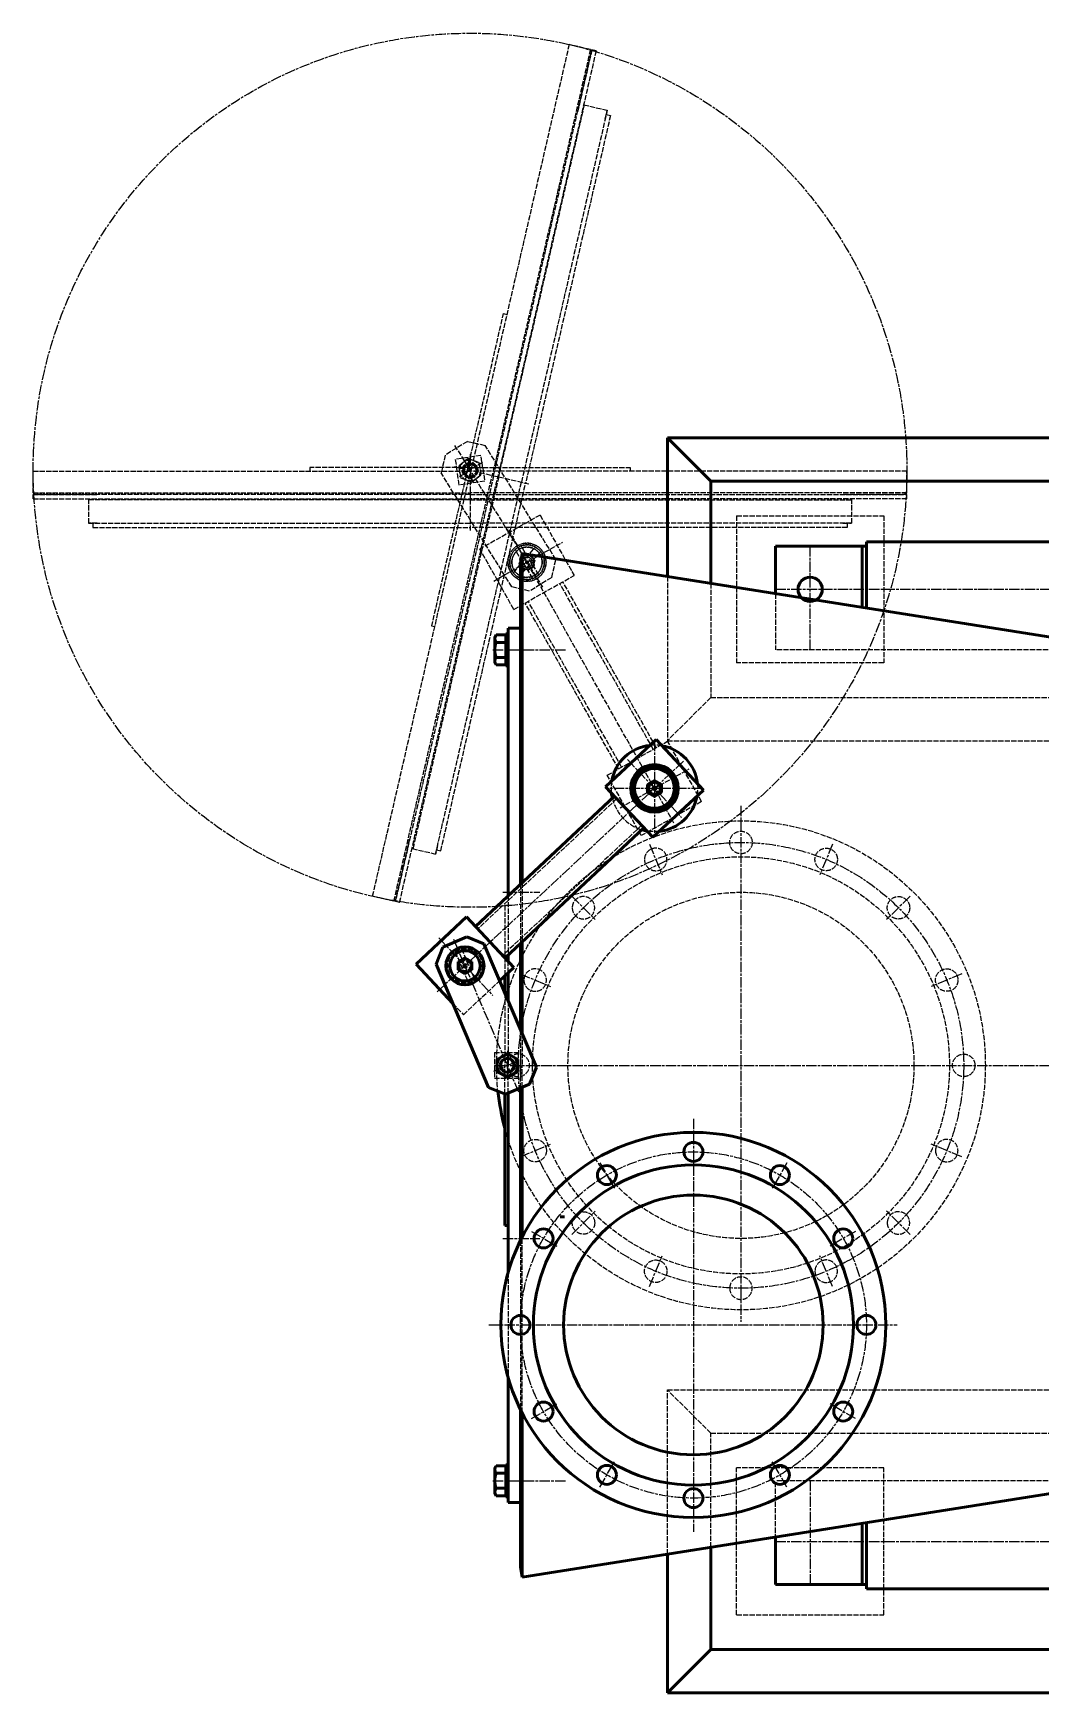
# Model space of a CAD drawing. Extents: x -8218 to 9423, y -5342 to 1221.
# Drawn here: x -3037 to -1872, y -3765 to -1847 of the extents above; entities that cross this region are included whole.
import ezdxf

# ---------------------------------------------------------------- set-up
doc = ezdxf.new("R2010")
doc.units = 0
doc.linetypes.add('AM_ISO02W050', pattern=[7.5, 6, -1.5])
doc.linetypes.add('AM_ISO08W050', pattern=[18, 12, -1.5, 3, -1.5])
doc.layers.add('AAG_Xref_HID', color=111, linetype='AM_ISO02W050')
for name, color, linetype, lineweight in [('AM_0', 7, 'CONTINUOUS', 50), ('AM_1', 14, 'CONTINUOUS', 50), ('AM_3', 6, 'AM_ISO02W050', 25), ('AM_7', 4, 'AM_ISO08W050', 25), ('AM_8', 1, 'CONTINUOUS', 25)]:
    doc.layers.add(name, color=color, linetype=linetype, lineweight=lineweight)

msp = doc.modelspace()

# ---------------------------------------------------------------- linework, layer by layer
at = {"layer": 'AAG_Xref_HID'}
for p, q in [((-2417.342, -1860.119), (-2530.942, -2352.175)), ((-2392.722, -1865.802), (-2506.322, -2357.859)), ((-2504.634, -2358.249), (-2391.709, -1869.115)), ((-2386.162, -1867.317), (-2499.762, -2359.374)), ((-2392.722, -1865.802), (-2417.342, -1860.119)), ((-2391.034, -1866.192), (-2407.68, -1938.296)), ((-2392.722, -1865.802), (-2391.709, -1869.115)), ((-2386.162, -1867.317), (-2391.034, -1866.192)), ((-2498.788, -2359.599), (-2399.585, -1929.902)), ((-2373.277, -1935.975), (-2472.48, -2365.672)), ((-2400.559, -1929.677), (-2373.277, -1935.975)), ((-2375.526, -1945.719), (-2373.277, -1935.975)), ((-2369.53, -1941.972), (-2467.608, -2366.797)), ((-2374.401, -1940.847), (-2369.53, -1941.972)), ((-2534.84, -2351.276), (-2493.224, -2171.017)), ((-2493.224, -2171.017), (-2489.326, -2171.917)), ((-2534.974, -2318.549), (-2560.472, -2334.355)), ((-2534.974, -2318.549), (-2514.322, -2323.395)), ((-2560.472, -2334.355), (-2565.318, -2355.008)), ((-2549.753, -2323.172), (-2448.115, -2487.16)), ((-2519.356, -2334.855), (-2549.012, -2339.39)), ((-2549.012, -2339.39), (-2546.744, -2354.218)), ((-2534.011, -2338.253), (-2544.826, -2346.916)), ((-2531.917, -2351.95), (-2534.184, -2337.123)), ((-2521.102, -2343.288), (-2534.011, -2338.253)), ((-2531.917, -2333.208), (-2531.917, -2421.89)), ((-2517.089, -2349.683), (-2519.356, -2334.855)), ((-2432.656, -2455.136), (-2514.322, -2323.395)), ((-3036.917, -2352.95), (-2531.917, -2352.95)), ((-3036.917, -2378.218), (-3036.917, -2352.95)), ((-2716.917, -2348.95), (-2716.917, -2352.95)), ((-2531.917, -2348.95), (-2716.917, -2348.95)), ((-2644.542, -2844.232), (-2530.942, -2352.175)), ((-2619.922, -2849.916), (-2506.322, -2357.859)), ((-2504.634, -2358.249), (-2617.56, -2847.383)), ((-2534.84, -2351.276), (-2576.456, -2531.534)), ((-2483.652, -2486.749), (-2565.318, -2355.008)), ((-2550.178, -2347.734), (-2463.769, -2367.684)), ((-2544.477, -2369.046), (-2546.744, -2354.218)), ((-2544.826, -2346.916), (-2542.731, -2360.613)), ((-2517.417, -2342.962), (-2544.259, -2359.602)), ((-2531.917, -2348.95), (-2346.917, -2348.95)), ((-2531.917, -2351.95), (-2529.649, -2366.778)), ((-2026.917, -2352.95), (-2531.917, -2352.95)), ((-2529.822, -2365.648), (-2519.007, -2356.985)), ((-2519.007, -2356.985), (-2521.102, -2343.288)), ((-2517.089, -2349.683), (-2514.822, -2364.51)), ((-2346.917, -2348.95), (-2346.917, -2352.95)), ((-2026.917, -2378.218), (-2026.917, -2352.95)), ((-2613.363, -2851.431), (-2499.762, -2359.374)), ((-2498.788, -2359.599), (-2597.991, -2789.296)), ((-2571.684, -2795.37), (-2472.48, -2365.672)), ((-2565.687, -2791.623), (-2467.608, -2366.797)), ((-2514.822, -2364.51), (-2544.477, -2369.046)), ((-2542.731, -2360.613), (-2529.822, -2365.648)), ((-3036.917, -2378.218), (-2531.917, -2378.218)), ((-3036.917, -2378.218), (-3033.917, -2379.95)), ((-3036.917, -2379.95), (-2962.917, -2379.95)), ((-3036.917, -2384.95), (-3036.917, -2379.95)), ((-3036.917, -2384.95), (-2531.917, -2384.95)), ((-2531.917, -2379.95), (-3033.917, -2379.95)), ((-2972.917, -2384.95), (-2972.917, -2412.95)), ((-2531.917, -2385.95), (-2972.917, -2385.95)), ((-2026.917, -2378.218), (-2531.917, -2378.218)), ((-2531.917, -2379.95), (-2029.917, -2379.95)), ((-2026.917, -2384.95), (-2531.917, -2384.95)), ((-2531.917, -2385.95), (-2090.917, -2385.95)), ((-2026.917, -2379.95), (-2100.917, -2379.95)), ((-2090.917, -2384.95), (-2090.917, -2412.95)), ((-2026.917, -2378.218), (-2029.917, -2379.95)), ((-2026.917, -2384.95), (-2026.917, -2379.95)), ((-2972.917, -2412.95), (-2531.917, -2412.95)), ((-2962.917, -2412.95), (-2972.917, -2412.95)), ((-2967.917, -2412.95), (-2967.917, -2417.95)), ((-2090.917, -2412.95), (-2531.917, -2412.95)), ((-2450.885, -2403.739), (-2520.566, -2443.039)), ((-2450.885, -2403.739), (-2411.584, -2473.42)), ((-2100.917, -2412.95), (-2090.917, -2412.95)), ((-2095.917, -2412.95), (-2095.917, -2417.95)), ((-2967.917, -2417.95), (-2531.917, -2417.95)), ((-2095.917, -2417.95), (-2531.917, -2417.95)), ((-2504.532, -2479.919), (-2425.154, -2435.15)), ((-2296.145, -2759.527), (-2487.838, -2419.642)), ((-2481.266, -2512.72), (-2520.566, -2443.039)), ((-2481.842, -2470.475), (-2456.349, -2440.708)), ((-2459.132, -2476.956), (-2479.781, -2443.645)), ((-2475.766, -2475.679), (-2450.272, -2445.911)), ((-2475.093, -2460.232), (-2472.319, -2451.421)), ((-2467.441, -2449.1), (-2474.651, -2454.875)), ((-2452.333, -2472.741), (-2472.982, -2439.43)), ((-2472.319, -2451.421), (-2463.301, -2449.418)), ((-2458.835, -2452.457), (-2467.441, -2449.1)), ((-2463.301, -2449.418), (-2457.058, -2456.227)), ((-2457.438, -2461.588), (-2458.835, -2452.457)), ((-2481.266, -2512.72), (-2411.584, -2473.42)), ((-2468.85, -2467.041), (-2475.093, -2460.232)), ((-2474.651, -2454.875), (-2473.254, -2464.007)), ((-2473.254, -2464.007), (-2464.648, -2467.363)), ((-2459.832, -2465.038), (-2468.85, -2467.041)), ((-2464.648, -2467.363), (-2457.438, -2461.588)), ((-2457.058, -2456.227), (-2459.832, -2465.038)), ((-2437.502, -2475.788), (-2432.656, -2455.136)), ((-2463, -2491.594), (-2483.652, -2486.749)), ((-2437.502, -2475.788), (-2463, -2491.594)), ((-2320.059, -2674.378), (-2428.134, -2482.754)), ((-2316.575, -2672.413), (-2424.65, -2480.789)), ((-2360.126, -2696.976), (-2468.201, -2505.352)), ((-2356.642, -2695.01), (-2464.717, -2503.386)), ((-2576.456, -2531.534), (-2572.558, -2532.434)), ((-2373.191, -2704.344), (-2303.51, -2665.044)), ((-2264.209, -2734.726), (-2303.51, -2665.044)), ((-2358.492, -2741.977), (-2278.734, -2696.994)), ((-2333.891, -2774.026), (-2373.191, -2704.344)), ((-2327.718, -2721.538), (-2324.944, -2712.727)), ((-2321.475, -2728.346), (-2327.718, -2721.538)), ((-2324.944, -2712.727), (-2315.926, -2710.724)), ((-2315.926, -2710.724), (-2309.682, -2717.532)), ((-2309.682, -2717.532), (-2312.457, -2726.343)), ((-2264.209, -2734.726), (-2333.891, -2774.026)), ((-2312.457, -2726.343), (-2321.475, -2728.346)), ((-2618.235, -2850.306), (-2601.588, -2778.203)), ((-2598.966, -2789.071), (-2571.684, -2795.37)), ((-2569.434, -2785.626), (-2571.684, -2795.37)), ((-2570.559, -2790.498), (-2565.687, -2791.623)), ((-2619.922, -2849.916), (-2644.542, -2844.232)), ((-2619.922, -2849.916), (-2617.56, -2847.383)), ((-2613.363, -2851.431), (-2618.235, -2850.306))]:
    msp.add_line(p, q, dxfattribs=at)
for centre, radius in [((-2531.917, -2351.95), 12), ((-2531.917, -2351.95), 9), ((-2531.917, -2351.95), 8), ((-2466.075, -2458.229), 22), ((-2466.057, -2458.193), 20), ((-2466.057, -2458.193), 17.5), ((-2466.044, -2458.232), 8), ((-2466.044, -2458.232), 8), ((-2466.044, -2458.232), 6), ((-2466.044, -2458.232), 1.45), ((-2318.7, -2719.535), 27.5)]:
    msp.add_circle(centre, radius, dxfattribs=at)
at = {"layer": 'AAG_Xref_HID', "extrusion": (0, 0, -1)}
for centre, radius in [((2466.044, -2458.232), 22), ((2466.057, -2458.193), 20), ((2466.057, -2458.193), 17.5), ((2466.075, -2458.229), 8), ((2466.075, -2458.229), 8), ((2466.075, -2458.229), 6), ((2466.075, -2458.229), 1.45), ((2318.7, -2719.535), 27.5), ((2318.7, -2719.535), 25), ((2318.7, -2719.535), 23), ((2318.7, -2719.535), 8), ((2318.7, -2719.535), 8), ((2318.7, -2719.535), 6), ((2318.7, -2719.535), 1.45)]:
    msp.add_circle(centre, radius, dxfattribs=at)
at = {"layer": 'AAG_Xref_HID'}
for radius, end in [(8, 188.6947), (7, 188.6947), (6.773, 278.6947)]:
    msp.add_arc((-2531.917, -2351.95), radius, 8.69468, end, dxfattribs=at)
at = {"layer": 'AAG_Xref_HID', "extrusion": (0, 0, -1)}
for radius in [8, 7]:
    msp.add_arc((2531.917, -2351.95), radius, 171.3053, 351.3053, dxfattribs=at)
at = {"layer": 'AM_0'}
for p, q in [((-2303.7, -2474.641), (-2303.7, -2314.535)), ((-2303.7, -2314.535), (-1353.7, -2314.535)), ((-2253.7, -2364.535), (-2303.7, -2314.535)), ((-2253.7, -2364.535), (-2253.7, -2482.553)), ((-2253.7, -2364.535), (-1403.7, -2364.535)), ((-2073.7, -2434.705), (-1583.7, -2434.705)), ((-2073.7, -2434.705), (-2073.7, -2511.038)), ((-2471.825, -2448.036), (-2473.7, -2459.888)), ((-1558.7, -2592.535), (-2471.825, -2448.036)), ((-2471.825, -2448.036), (-2471.825, -2828.587)), ((-2073.7, -2439.535), (-2178.7, -2439.535)), ((-2178.7, -2439.535), (-2178.7, -2494.422)), ((-2078.7, -2439.535), (-2078.7, -2510.247)), ((-2473.7, -2830.343), (-2473.7, -2459.888)), ((-2503.2, -2544.535), (-2501.861, -2542.215)), ((-2503.2, -2574.535), (-2503.2, -2544.535)), ((-2501.861, -2542.215), (-2490.7, -2542.215)), ((-2490.7, -2541.035), (-2487.7, -2541.035)), ((-2490.7, -2578.035), (-2490.7, -2541.035)), ((-2490.7, -2542.215), (-2490.7, -2576.855)), ((-2473.7, -2534.535), (-2487.7, -2534.535)), ((-2487.7, -2843.443), (-2487.7, -2534.535)), ((-2487.7, -2578.035), (-2487.7, -2541.035)), ((-2501.861, -2550.875), (-2490.7, -2550.875)), ((-2490.7, -2568.195), (-2501.861, -2568.195)), ((-2501.861, -2576.855), (-2503.2, -2574.535)), ((-2490.7, -2576.855), (-2501.861, -2576.855)), ((-2490.7, -2578.035), (-2487.7, -2578.035)), ((-2316.825, -2662.998), (-2375.238, -2717.659)), ((-2262.163, -2721.411), (-2316.825, -2662.998)), ((-2375.238, -2717.659), (-2320.576, -2776.073)), ((-2318.7, -2710.297), (-2326.7, -2714.916)), ((-2326.7, -2714.916), (-2326.7, -2724.154)), ((-2262.163, -2721.411), (-2320.576, -2776.073)), ((-2310.7, -2714.916), (-2318.7, -2710.297)), ((-2310.7, -2724.154), (-2310.7, -2714.916)), ((-2364.989, -2728.612), (-2525.624, -2878.932)), ((-2326.7, -2724.154), (-2318.7, -2728.773)), ((-2318.7, -2728.773), (-2310.7, -2724.154)), ((-2330.825, -2765.12), (-2491.461, -2915.44)), ((-2535.873, -2867.98), (-2594.286, -2922.642)), ((-2535.873, -2867.98), (-2481.211, -2926.393)), ((-2563.31, -2902.848), (-2535.715, -2891.078)), ((-2535.715, -2891.078), (-2516.033, -2898.99)), ((-2563.31, -2902.848), (-2571.222, -2922.53)), ((-2516.033, -2898.99), (-2455.22, -3041.562)), ((-2487.7, -2911.921), (-2487.7, -2919.459)), ((-2473.7, -2998.237), (-2473.7, -2898.821)), ((-2471.825, -2897.065), (-2471.825, -3002.635)), ((-2551.816, -2968.026), (-2594.286, -2922.642)), ((-2571.222, -2922.53), (-2510.41, -3065.103)), ((-2537.749, -2915.28), (-2545.749, -2919.898)), ((-2545.749, -2919.898), (-2545.749, -2929.136)), ((-2545.749, -2929.136), (-2537.749, -2933.755)), ((-2529.749, -2919.898), (-2537.749, -2915.28)), ((-2537.749, -2933.755), (-2529.749, -2929.136)), ((-2529.749, -2929.136), (-2529.749, -2919.898)), ((-2497.745, -2941.865), (-2481.211, -2926.393)), ((-2487.7, -2932.465), (-2487.7, -2965.415)), ((-2491.7, -2956.037), (-2491.7, -2936.208)), ((-2488.7, -3025.679), (-2500.7, -3032.607)), ((-2476.7, -3032.607), (-2488.7, -3025.679)), ((-2500.7, -3032.607), (-2500.7, -3046.463)), ((-2500.7, -3046.463), (-2488.7, -3053.391)), ((-2488.7, -3053.391), (-2476.7, -3046.463)), ((-2476.7, -3046.463), (-2476.7, -3032.607)), ((-2463.133, -3061.245), (-2455.22, -3041.562)), ((-2490.728, -3073.015), (-2510.41, -3065.103)), ((-2490.728, -3073.015), (-2463.133, -3061.245)), ((-2473.7, -3065.752), (-2473.7, -3242.035)), ((-2471.825, -3238.278), (-2471.825, -3064.952)), ((-2491.7, -3072.624), (-2491.7, -3224.535)), ((-2487.7, -3071.724), (-2487.7, -3278.623)), ((-2422.7, -3214.535), (-2427.7, -3214.535)), ((-2491.7, -3224.535), (-2487.7, -3224.535)), ((-2487.7, -3544.535), (-2487.7, -3400.447)), ((-2473.7, -3619.182), (-2473.7, -3437.035)), ((-2471.825, -3631.034), (-2471.825, -3440.792)), ((-2471.825, -3631.034), (-1558.7, -3486.535)), ((-2501.861, -3502.215), (-2503.2, -3504.535)), ((-2503.2, -3504.535), (-2503.2, -3534.535)), ((-2490.7, -3502.215), (-2501.861, -3502.215)), ((-2490.7, -3501.035), (-2490.7, -3538.035)), ((-2490.7, -3501.035), (-2487.7, -3501.035)), ((-2490.7, -3536.855), (-2490.7, -3502.215)), ((-2487.7, -3501.035), (-2487.7, -3538.035)), ((-2490.7, -3510.875), (-2501.861, -3510.875)), ((-2501.861, -3528.195), (-2490.7, -3528.195)), ((-2503.2, -3534.535), (-2501.861, -3536.855)), ((-2501.861, -3536.855), (-2490.7, -3536.855)), ((-2490.7, -3538.035), (-2487.7, -3538.035)), ((-2473.7, -3544.535), (-2487.7, -3544.535)), ((-2178.7, -3639.535), (-2178.7, -3584.648)), ((-2078.7, -3639.535), (-2078.7, -3568.823)), ((-2073.7, -3644.365), (-2073.7, -3568.032)), ((-2303.7, -3604.429), (-2303.7, -3764.535)), ((-2253.7, -3714.535), (-2253.7, -3596.517)), ((-2471.825, -3631.034), (-2473.7, -3619.182)), ((-2073.7, -3639.535), (-2178.7, -3639.535)), ((-2073.7, -3644.365), (-1583.7, -3644.365)), ((-2253.7, -3714.535), (-2303.7, -3764.535)), ((-2253.7, -3714.535), (-1403.7, -3714.535)), ((-2303.7, -3764.535), (-1353.7, -3764.535))]:
    msp.add_line(p, q, dxfattribs=at)
for centre, radius in [((-2138.7, -2489.535), 14), ((-2318.7, -2719.535), 27.5), ((-2318.7, -2719.535), 25), ((-2318.7, -2719.535), 23), ((-2318.7, -2719.535), 8), ((-2318.7, -2719.535), 8), ((-2318.7, -2719.535), 1.45), ((-2537.742, -2924.557), 17.5), ((-2537.749, -2924.517), 8), ((-2537.749, -2924.517), 8), ((-2537.749, -2924.517), 1.45), ((-2488.7, -3039.535), 12), ((-2488.7, -3039.535), 8), ((-2273.7, -3339.535), 185), ((-2273.7, -3339.535), 150)]:
    msp.add_circle(centre, radius, dxfattribs=at)
at = {"layer": 'AM_0', "extrusion": (0, 0, -1)}
for centre, radius in [((2318.7, -2719.535), 27.5), ((2537.749, -2924.517), 22)]:
    msp.add_circle(centre, radius, dxfattribs=at)
for centre, radius, start, end in [((2495.533, -2546.545), 7.66746, 325.6158, 34.38446), ((2474.541, -2559.535), 28.66018, 342.412, 17.58801), ((2495.533, -2572.525), 7.66746, 325.6158, 34.38446)]:
    msp.add_arc(centre, radius, start, end, dxfattribs=at)
at = {"layer": 'AM_0'}
for centre, radius, start, end in [((-2218.7, -3039.535), 282.5, 162.2156, 163.7174), ((-2218.7, -3039.535), 282.5, 186.0772, 194.901), ((-2495.533, -3506.545), 7.66746, 145.6158, 214.3844), ((-2474.541, -3519.535), 28.66018, 162.412, 197.588), ((-2495.533, -3532.525), 7.66746, 145.6158, 214.3844)]:
    msp.add_arc(centre, radius, start, end, dxfattribs=at)
at = {"layer": 'AM_1'}
for centre, radius in [((-2273.7, -3339.535), 222.5), ((-2273.7, -3139.535), 11), ((-2173.7, -3166.33), 11), ((-2100.495, -3239.535), 11), ((-2073.7, -3339.535), 11), ((-2446.905, -3439.535), 11), ((-2373.7, -3512.74), 11)]:
    msp.add_circle(centre, radius, dxfattribs=at)
at = {"layer": 'AM_1', "extrusion": (0, 0, -1)}
for centre in [(2373.7, -3166.33), (2446.905, -3239.535), (2473.7, -3339.535), (2100.495, -3439.535), (2173.7, -3512.74), (2273.7, -3539.535)]:
    msp.add_circle(centre, 11, dxfattribs=at)
at = {"layer": 'AM_1'}
for start, end in [(96.2301, 169.9699), (6.230103, 79.96989), (186.2301, 193.1)]:
    msp.add_arc((-2318.7, -2719.535), 50, start, end, dxfattribs=at)
at = {"layer": 'AM_1', "extrusion": (0, 0, -1)}
for start, end in [(190.0301, 263.7699), (280.0301, 286.9)]:
    msp.add_arc((2318.7, -2719.535), 50, start, end, dxfattribs=at)
at = {"layer": 'AM_3'}
for p, q in [((-2223.7, -2404.535), (-2223.7, -2574.535)), ((-2223.7, -2404.535), (-2053.7, -2404.535)), ((-2053.7, -2404.535), (-2053.7, -2574.535)), ((-2303.7, -2474.641), (-2303.7, -2664.535)), ((-2253.7, -2482.553), (-2253.7, -2614.535)), ((-2178.7, -2494.422), (-2178.7, -2559.535)), ((-1578.7, -2559.535), (-2178.7, -2559.535)), ((-2053.7, -2574.535), (-2223.7, -2574.535)), ((-2253.7, -2614.535), (-2303.7, -2664.535)), ((-2253.7, -2614.535), (-1533.7, -2614.535)), ((-2303.7, -2664.535), (-1478.906, -2664.535)), ((-2362.256, -2731.532), (-2522.891, -2881.853)), ((-2333.558, -2762.199), (-2494.194, -2912.52)), ((-2473.7, -2830.343), (-2473.7, -2898.821)), ((-2471.825, -2828.587), (-2471.825, -2897.065)), ((-2491.7, -2854.535), (-2487.7, -2854.535)), ((-2491.7, -2854.535), (-2491.7, -2936.208)), ((-2487.7, -2843.443), (-2487.7, -2911.921)), ((-2549.11, -2908.102), (-2533.733, -2944.151)), ((-2541.751, -2904.963), (-2526.375, -2941.013)), ((-2487.7, -2932.465), (-2487.7, -2919.459)), ((-2539.625, -2981.055), (-2497.745, -2941.865)), ((-2551.816, -2968.026), (-2539.625, -2981.055)), ((-2491.7, -2956.037), (-2491.7, -3039.535)), ((-2487.7, -2965.415), (-2487.7, -3039.535)), ((-2473.7, -2998.237), (-2473.7, -3039.535)), ((-2471.825, -3002.635), (-2471.825, -3039.535)), ((-2503.7, -3024.535), (-2473.7, -3024.535)), ((-2503.7, -3024.535), (-2503.7, -3054.535)), ((-2473.7, -3024.535), (-2473.7, -3054.535)), ((-2491.7, -3072.624), (-2491.7, -3038.931)), ((-2487.7, -3071.724), (-2487.7, -3039.535)), ((-2473.7, -3065.752), (-2473.7, -3039.535)), ((-2471.825, -3064.952), (-2471.825, -3039.535)), ((-2503.7, -3054.535), (-2473.7, -3054.535)), ((-2471.825, -3440.792), (-2471.825, -3238.278)), ((-2473.7, -3242.035), (-2473.7, -3437.035)), ((-2487.7, -3278.623), (-2487.7, -3400.447)), ((-2253.7, -3464.535), (-2303.7, -3414.535)), ((-2303.7, -3604.429), (-2303.7, -3414.535)), ((-2303.7, -3414.535), (-1478.906, -3414.535)), ((-2253.7, -3596.517), (-2253.7, -3464.535)), ((-2253.7, -3464.535), (-1533.7, -3464.535)), ((-2223.7, -3674.535), (-2223.7, -3504.535)), ((-2053.7, -3504.535), (-2223.7, -3504.535)), ((-2053.7, -3674.535), (-2053.7, -3504.535)), ((-2178.7, -3639.535), (-2178.7, -3519.535)), ((-1578.7, -3519.535), (-2178.7, -3519.535)), ((-2223.7, -3674.535), (-2053.7, -3674.535))]:
    msp.add_line(p, q, dxfattribs=at)
for centre, radius in [((-2318.7, -2719.535), 6), ((-2218.7, -3039.535), 282.5), ((-2218.7, -2782.035), 13), ((-2218.7, -3039.535), 241), ((-2120.159, -2801.636), 13), ((-2218.7, -3039.535), 200), ((-2036.62, -2857.455), 13), ((-2537.742, -2924.557), 20), ((-2537.749, -2924.517), 6), ((-1980.801, -2940.994), 13), ((-1961.2, -3039.535), 13), ((-2488.7, -3039.535), 9), ((-2456.599, -3138.076), 13), ((-2400.78, -3221.615), 13), ((-2317.241, -3277.434), 13)]:
    msp.add_circle(centre, radius, dxfattribs=at)
at = {"layer": 'AM_3', "extrusion": (0, 0, -1)}
for centre in [(2317.241, -2801.636), (2400.78, -2857.455), (2456.599, -2940.994), (2476.2, -3039.535), (1980.801, -3138.076), (2036.62, -3221.615), (2120.159, -3277.434), (2218.7, -3297.035)]:
    msp.add_circle(centre, 13, dxfattribs=at)
at = {"layer": 'AM_3'}
for start, end in [(79.96989, 96.2301), (169.9699, 186.2301), (193.1, 253.1)]:
    msp.add_arc((-2318.7, -2719.535), 50, start, end, dxfattribs=at)
at = {"layer": 'AM_3', "extrusion": (0, 0, -1)}
for start, end in [(173.7699, 190.0301), (263.7699, 280.0301)]:
    msp.add_arc((2318.7, -2719.535), 50, start, end, dxfattribs=at)
at = {"layer": 'AM_7'}
for p, q in [((-2138.7, -2559.535), (-2138.7, -2439.535)), ((-2178.7, -2489.535), (-1478.7, -2489.535)), ((-2505.639, -2559.535), (-2420.465, -2559.535)), ((-2318.7, -2664.413), (-2318.7, -2774.313)), ((-2285.176, -2688.163), (-2570.096, -2954.787)), ((-2349.915, -2686.178), (-2287.348, -2753.039)), ((-2263.773, -2719.535), (-2373.673, -2719.535)), ((-2218.7, -2739.767), (-2218.7, -3335.844)), ((-2324.491, -2784.132), (-2309.852, -2819.475)), ((-2112.909, -2784.132), (-2127.549, -2819.475)), ((-2494.032, -2839.535), (-2451.185, -2839.535)), ((-2414.177, -2844.058), (-2387.127, -2871.109)), ((-2023.223, -2844.058), (-2050.274, -2871.109)), ((-2567.917, -2892.279), (-2505.648, -2958.821)), ((-2475.419, -3070.679), (-2551.099, -2893.211)), ((-2474.103, -2933.744), (-2438.76, -2948.383)), ((-1963.297, -2933.744), (-1998.641, -2948.383)), ((-2488.7, -3022.792), (-2488.7, -3056.177)), ((-2504.393, -3046.228), (-2475.343, -3033.838)), ((-2503.518, -3039.535), (-783.9266, -3039.535)), ((-2273.7, -3101.161), (-2273.7, -3578.666)), ((-2474.103, -3145.326), (-2438.76, -3130.687)), ((-1963.297, -3145.326), (-1998.641, -3130.687)), ((-2381.825, -3152.257), (-2364.883, -3181.602)), ((-2165.575, -3152.257), (-2182.518, -3181.602)), ((-2414.177, -3235.012), (-2387.127, -3207.961)), ((-2023.223, -3235.012), (-2050.274, -3207.961)), ((-2494.032, -3239.535), (-2451.185, -3239.535)), ((-2460.979, -3231.41), (-2431.633, -3248.352)), ((-2086.422, -3231.41), (-2115.767, -3248.352)), ((-2324.491, -3294.938), (-2309.852, -3259.595)), ((-2112.909, -3294.938), (-2127.549, -3259.595)), ((-2510.144, -3339.535), (-2038.16, -3339.535)), ((-2460.979, -3447.66), (-2431.633, -3430.718)), ((-2086.422, -3447.66), (-2115.767, -3430.718)), ((-2381.825, -3526.813), (-2364.883, -3497.468)), ((-2165.575, -3526.813), (-2182.518, -3497.468)), ((-2505.639, -3519.535), (-2420.465, -3519.535)), ((-2138.7, -3519.535), (-2138.7, -3639.535)), ((-2178.7, -3589.535), (-1478.7, -3589.535))]:
    msp.add_line(p, q, dxfattribs=at)
for centre, radius in [((-2531.917, -2351.95), 505), ((-2218.7, -3039.535), 257.5), ((-2273.7, -3339.535), 200)]:
    msp.add_circle(centre, radius, dxfattribs=at)
at = {"layer": 'AM_8'}
msp.add_arc((-2488.7, -3039.535), 6.773, 180, 89.99999, dxfattribs=at)

doc.saveas('drawing.dxf')
